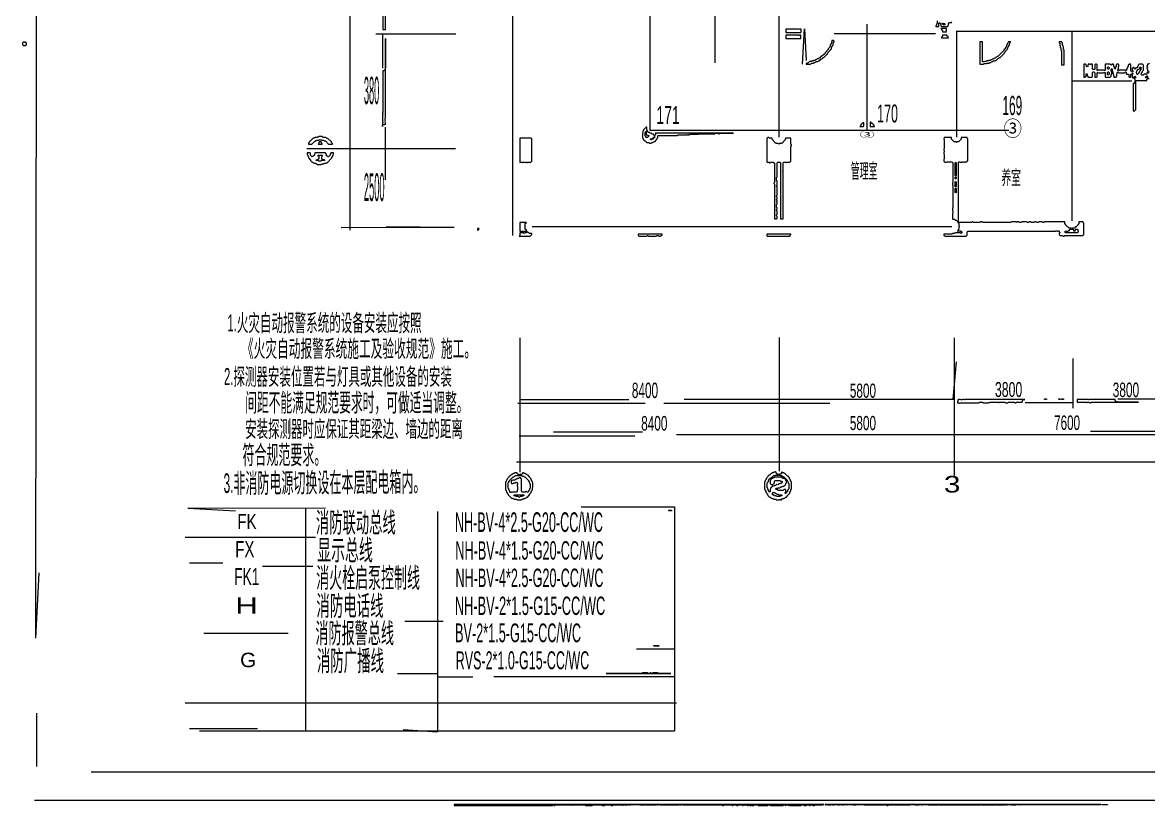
# Model space of a CAD drawing. Header units: millimetres. Extents: x 2 to 419, y 3 to 297.
# Drawn here: x 1.8 to 181.9, y 3.2 to 128.4 of the extents above; entities that cross this region are included whole.
import ezdxf

# ---------------------------------------------------------------- set-up
doc = ezdxf.new("R2010")
doc.units = ezdxf.units.MM
for name, color, linetype, lineweight in [('OCR_TEXT', 6, 'CONTINUOUS', 0), ('TRACE_CURVE', 6, 'CONTINUOUS', 0), ('TRACE_STRAIGHT', 5, 'CONTINUOUS', 0), ('TRACE_TEXT_SYMBOL', 6, 'CONTINUOUS', 0)]:
    doc.layers.add(name, color=color, linetype=linetype, lineweight=lineweight)
doc.styles.add('wqy-unicode', font='wqy-unicode')

msp = doc.modelspace()

# ---------------------------------------------------------------- linework, layer by layer
at = {"layer": 'TRACE_CURVE', "color": 6}
for points in [[(59.46, 144.15), (59.46, 127.25), (59.9, 127.25), (59.9, 139.59), (59.99, 139.68), (59.9, 139.77), (59.9, 144.15)], [(59.9, 125.84), (59.9, 121.12), (59.81, 121.03), (59.81, 120.85), (59.64, 120.68), (59.46, 120.68), (59.46, 114.02), (59.38, 113.93), (59.38, 113.76), (59.46, 113.67), (59.46, 113.58), (59.38, 113.5), (59.38, 112.88), (59.46, 112.8), (59.38, 112.71), (59.38, 112.53), (59.46, 112.45), (59.46, 112.36), (59.38, 112.27), (59.38, 112.1), (59.46, 112.01), (59.38, 111.92), (59.38, 111.74), (59.38, 111.92), (59.55, 112.1), (59.73, 112.1), (59.81, 112.18), (59.9, 112.1), (59.9, 112.36), (59.81, 112.45), (59.81, 112.53), (59.9, 112.62), (59.81, 112.71), (59.81, 113.06), (59.9, 113.15), (59.9, 120.76), (59.81, 120.85), (59.9, 120.94)], [(150.98, 105.96), (151.07, 106.05), (151.15, 105.96), (151.15, 103.95), (151.07, 103.86), (150.98, 103.95)], [(150.98, 103.69), (151.07, 103.78), (151.15, 103.69), (151.15, 103.43), (151.07, 103.34), (150.98, 103.43)], [(150.98, 102.9), (151.07, 102.99), (151.15, 102.9), (151.15, 102.2), (151.07, 102.11), (150.98, 102.2)], [(150.98, 101.85), (151.07, 101.94), (151.15, 101.85), (151.15, 101.24), (151.07, 101.15), (150.98, 101.24)], [(169.28, 95.28), (169.37, 95.37), (169.81, 95.37), (169.89, 95.28), (169.89, 95.11), (170.16, 95.11), (170.24, 95.19), (170.24, 95.28), (170.33, 95.37), (170.51, 95.37), (170.59, 95.28), (170.59, 95.11), (170.68, 95.02), (170.59, 94.93), (170.59, 94.84), (170.51, 94.76), (168.67, 94.76), (168.58, 94.84), (168.58, 95.02), (168.67, 95.11), (168.76, 95.02), (169.02, 95.02), (169.11, 95.11), (169.19, 95.11), (169.28, 95.19)]]:
    msp.add_lwpolyline(points, close=True, dxfattribs=at)
for points in [[(149.23, 109.99), (149.23, 109.91), (149.14, 109.82), (149.14, 109.73), (149.23, 109.64), (149.23, 108.24), (149.14, 108.15), (149.14, 107.98), (149.23, 107.89), (149.23, 107.72), (149.14, 107.63), (149.14, 107.37), (149.23, 107.28), (149.23, 106.58), (149.14, 106.49), (149.14, 106.23), (149.23, 106.14), (149.31, 106.14), (149.4, 106.05), (149.66, 106.05), (149.75, 106.14), (150.45, 106.14), (150.63, 105.96), (150.63, 102.81), (150.54, 102.72), (150.54, 102.46), (150.63, 102.37), (150.63, 98.78), (150.54, 98.7), (150.54, 98.26), (150.63, 98.17), (150.63, 97.91), (150.54, 97.82), (150.54, 97.12), (150.63, 97.03), (150.54, 96.94), (150.89, 96.94), (151.07, 96.77), (151.15, 96.77), (151.42, 96.51), (151.42, 96.42), (151.59, 96.24), (151.59, 95.89), (151.68, 95.81), (151.59, 95.72), (151.59, 95.37), (151.42, 95.19), (151.42, 95.11), (151.33, 95.02), (151.42, 95.02), (151.5, 95.11), (151.85, 95.11), (152.03, 94.93), (152.03, 94.76), (151.94, 94.67), (151.85, 94.76), (150.98, 94.76), (150.89, 94.67), (150.54, 94.67), (150.45, 94.58), (149.14, 94.58), (149.14, 94.32), (149.23, 94.32), (149.31, 94.23)], [(161.57, 96.42), (161.22, 96.42), (161.14, 96.51), (160.96, 96.51), (160.87, 96.42), (160.79, 96.51), (160, 96.51), (159.91, 96.42), (155.36, 96.42), (155.27, 96.51), (155.01, 96.51), (154.92, 96.42), (153.87, 96.42), (153.78, 96.51), (153.69, 96.51), (153.61, 96.42), (151.59, 96.42), (151.5, 96.51), (151.5, 106.05), (151.59, 106.14), (151.68, 106.14), (151.77, 106.05), (152.03, 106.05), (152.12, 106.14), (152.2, 106.14), (152.29, 106.05), (152.47, 106.05), (152.55, 106.14), (152.82, 106.14), (152.99, 106.32), (152.99, 109.82), (152.9, 109.91), (152.9, 109.99), (151.94, 109.99), (151.94, 109.73), (151.5, 109.29), (151.24, 109.29), (151.15, 109.21), (151.07, 109.29), (150.8, 109.29), (150.37, 109.73), (150.37, 109.99), (149.23, 109.99)], [(149.31, 94.23), (152.73, 94.23), (152.9, 94.41), (152.9, 94.93), (152.99, 95.02), (167, 95.02), (167.09, 95.11), (167.18, 95.11), (167.27, 95.02), (167.35, 95.02), (167.44, 95.11), (167.53, 95.11), (167.62, 95.02), (167.62, 94.93), (167.7, 94.84), (167.7, 94.76), (167.62, 94.67), (167.62, 94.49), (167.7, 94.41), (167.7, 94.32), (168.14, 94.32), (168.23, 94.23), (168.41, 94.23), (168.49, 94.32), (171.38, 94.32), (171.56, 94.49), (171.56, 96.33), (171.47, 96.42), (171.47, 96.51), (170.77, 96.51), (170.77, 96.24), (170.59, 96.07), (170.59, 95.98), (170.33, 95.72), (170.24, 95.72), (170.07, 95.54), (169.72, 95.54), (169.63, 95.46), (169.54, 95.54), (169.19, 95.54), (169.02, 95.72), (168.93, 95.72), (168.67, 95.98), (168.67, 96.07), (168.49, 96.24), (168.49, 96.51), (165.25, 96.51), (165.17, 96.42), (164.99, 96.42), (164.9, 96.51), (164.38, 96.51), (164.29, 96.42), (164.03, 96.42), (163.94, 96.51), (163.68, 96.51), (163.59, 96.42), (163.15, 96.42), (163.06, 96.51), (162.8, 96.51), (162.71, 96.42), (162.54, 96.42), (162.45, 96.51), (161.66, 96.51), (161.57, 96.42)]]:
    msp.add_lwpolyline(points, dxfattribs=at)
at = {"layer": 'TRACE_STRAIGHT', "color": 5}
for p, q in [((3.96, 29.96), (4.25, 265.39)), ((54.18, 223.14), (54.18, 95.19)), ((80.17, 186.02), (80.17, 94.32)), ((112.54, 136.34), (112.54, 121.92)), ((122.8, 132.85), (122.8, 110.08)), ((102.17, 129.65), (102.17, 111.2)), ((136.88, 128.12), (136.88, 111.2)), ((58.32, 126.57), (71.13, 126.57)), ((59.4, 126.57), (59.4, 121.1)), ((126.59, 121.73), (126.88, 127.38)), ((126.88, 127.38), (127.17, 122.31)), ((131.62, 126.63), (147.83, 126.63)), ((151.15, 126.98), (185.66, 126.98)), ((151.18, 126.98), (151.18, 110.08)), ((169.65, 126.98), (169.65, 96.69)), ((169.65, 119.07), (179.25, 119.07)), ((59.81, 111.66), (59.81, 103.25)), ((102.17, 111.2), (159.55, 111.2)), ((47.29, 108.24), (71.07, 108.24)), ((52.77, 95.61), (70.89, 95.7)), ((59.99, 95.79), (70.89, 95.7)), ((83.36, 95.78), (150.45, 95.78)), ((81.38, 78.01), (81.38, 56.53)), ((122.81, 78.05), (122.81, 56.66)), ((150.81, 78.01), (150.81, 56)), ((150.67, 68.17), (151.19, 74.14)), ((169.81, 74.7), (169.81, 66.73)), ((81.05, 67.53), (101.42, 67.53)), ((81.38, 68.15), (98.79, 68.15)), ((104.39, 67.56), (130.93, 67.56)), ((107.63, 68.17), (150.81, 68.17)), ((162.18, 67.66), (169.81, 67.66)), ((176.99, 68.26), (244.15, 68.26)), ((172.61, 63.09), (212.54, 63.09)), ((81.26, 62.34), (99.75, 62.34)), ((86.75, 62.95), (100.98, 62.95)), ((106.43, 62.55), (208.37, 62.55)), ((80.83, 58.16), (322.62, 58.16)), ((28.25, 50.75), (50.3, 50.8)), ((28.25, 50.75), (35.91, 50.36)), ((47.08, 50.8), (47.08, 15.15)), ((91.16, 50.97), (106.09, 50.97)), ((106.09, 50.97), (106.09, 15.15)), ((68.22, 50.22), (68.22, 15.03)), ((27.85, 46.12), (48.69, 46.12)), ((28.52, 42), (33.88, 42)), ((40.21, 41.5), (48.25, 41.5)), ((3.96, 29.96), (4.48, 40.41)), ((62.97, 32.71), (69.1, 32.71)), ((30.81, 30.79), (44.31, 30.79)), ((100, 28.3), (106.09, 28.3)), ((61.79, 24.32), (68.22, 24.32)), ((68.22, 23.79), (73.84, 23.79)), ((77.23, 23.86), (106.09, 23.86)), ((27.85, 19.62), (106.44, 19.62)), ((4.07, 17.99), (4.07, 9.45)), ((28.52, 15.56), (39.4, 15.56)), ((30.16, 15.15), (106.09, 15.15)), ((62.71, 15.37), (68.22, 15.03)), ((12.79, 8.6), (400.04, 8.6)), ((3.77, 4.09), (412.35, 4.09))]:
    msp.add_line(p, q, dxfattribs=at)
at = {"layer": 'TRACE_TEXT_SYMBOL', "color": 6}
for points in [[(148.09, 128.65), (148.09, 128.21), (148, 128.12), (148, 127.95), (147.91, 127.86), (147.91, 127.77), (148.35, 127.77), (148.35, 128.3), (148.44, 128.38), (148.61, 128.21), (148.61, 128.12), (148.7, 128.03), (148.7, 127.86), (148.79, 127.77), (149.58, 127.77), (149.66, 127.68), (149.84, 127.86), (149.84, 127.95), (149.93, 128.03), (149.93, 128.3), (150.01, 128.38), (150.19, 128.38), (150.28, 128.3), (150.45, 128.47)], [(131.27, 125.49), (131.27, 125.32), (131.19, 125.23), (131.19, 125.06), (131.1, 124.97), (131.1, 124.88), (131.01, 124.79), (131.01, 124.62), (130.92, 124.53), (130.92, 124.44), (130.66, 124.18), (130.66, 124.09), (130.4, 123.83), (130.4, 123.74), (130.14, 123.48), (130.14, 123.39), (130.05, 123.3), (129.96, 123.3), (129.61, 122.95), (129.52, 122.95), (129.26, 122.69), (129.17, 122.69), (129.08, 122.6), (128.91, 122.6), (128.73, 122.43), (128.65, 122.43), (128.56, 122.34), (128.38, 122.34), (128.3, 122.25), (128.12, 122.25), (128.03, 122.17), (127.68, 122.17), (127.42, 121.9), (127.25, 121.9), (127.16, 121.82), (127.16, 121.73), (127.86, 121.73), (128.03, 121.9), (128.3, 121.9), (128.38, 121.99), (128.56, 121.99), (128.65, 122.08), (128.73, 122.08), (128.82, 122.17), (129, 122.17), (129.08, 122.25), (129.26, 122.25), (129.52, 122.52), (129.61, 122.52), (129.87, 122.78), (129.96, 122.78), (130.57, 123.39), (130.57, 123.48), (130.84, 123.74), (130.84, 123.83), (131.19, 124.18), (131.19, 124.36), (131.27, 124.44), (131.27, 124.53), (131.36, 124.62), (131.36, 124.71), (131.45, 124.79), (131.45, 124.97), (131.54, 125.06)], [(131.54, 125.06), (131.54, 125.23), (131.62, 125.32), (131.62, 125.41), (131.54, 125.49), (131.27, 125.49)], [(154.92, 125.32), (154.92, 121.73), (155.53, 121.73), (155.62, 121.82), (155.97, 121.82), (156.06, 121.9), (156.41, 121.9), (156.5, 121.99), (156.67, 121.99), (156.76, 122.08), (156.85, 122.08), (156.93, 122.17), (157.02, 122.17), (157.11, 122.25), (157.28, 122.25), (157.37, 122.34), (157.46, 122.34), (157.55, 122.43), (157.63, 122.43), (157.9, 122.69), (157.98, 122.69), (158.07, 122.78), (158.16, 122.78), (158.86, 123.48), (158.86, 123.57), (159.03, 123.74), (159.03, 123.83), (159.3, 124.09), (159.3, 124.18), (159.39, 124.27), (159.39, 124.36), (159.47, 124.44), (159.47, 124.53), (159.56, 124.62), (159.56, 124.71), (159.65, 124.79), (159.65, 124.97), (159.74, 125.06), (159.74, 125.14), (159.82, 125.23), (159.82, 125.32), (159.47, 125.32), (159.47, 125.23), (159.39, 125.14), (159.39, 125.06), (159.3, 124.97), (159.3, 124.88), (159.21, 124.79), (159.21, 124.62), (159.12, 124.53), (159.12, 124.44), (158.95, 124.27), (158.95, 124.18), (158.77, 124.01), (158.77, 123.92), (157.81, 122.95), (157.72, 122.95), (157.63, 122.87), (157.55, 122.87), (157.37, 122.69), (157.28, 122.69), (157.2, 122.6), (157.11, 122.6), (157.02, 122.52)], [(157.02, 122.52), (156.93, 122.52), (156.85, 122.43), (156.67, 122.43), (156.58, 122.34), (156.32, 122.34), (156.23, 122.25), (156.06, 122.25), (155.97, 122.17), (155.71, 122.17), (155.62, 122.08), (155.44, 122.08), (155.36, 122.17), (155.36, 125.32), (154.92, 125.32)], [(177.16, 120.76), (177.08, 120.68), (176.99, 120.76), (176.99, 120.85), (177.08, 120.94), (177.08, 121.29), (177.16, 121.38), (177.16, 121.64), (177.08, 121.73), (176.81, 121.73), (176.72, 121.64), (176.72, 121.38), (176.64, 121.29), (176.64, 121.03), (176.55, 120.94), (176.46, 121.03), (176.46, 121.29), (176.37, 121.38), (176.37, 121.55), (176.29, 121.64), (176.29, 121.73), (176.02, 121.73), (176.02, 121.64), (175.94, 121.55), (175.76, 121.73), (174.97, 121.73), (174.97, 120.76), (174.89, 120.68), (174.8, 120.76), (173.84, 120.76), (173.75, 120.68), (173.66, 120.76), (173.66, 121.64), (173.57, 121.73), (173.4, 121.73), (173.31, 121.64), (173.31, 120.94), (173.22, 120.85), (173.05, 120.85), (172.96, 120.94), (172.96, 121.64), (172.87, 121.73), (172.7, 121.73), (172.61, 121.64), (172.52, 121.73), (172.26, 121.73), (172.26, 121.64), (172.17, 121.55), (172.17, 121.38), (172.08, 121.29), (172, 121.38), (172, 121.47), (171.91, 121.55), (171.91, 121.64), (171.82, 121.73), (171.56, 121.73), (171.56, 119.63), (171.73, 119.63), (171.91, 119.8), (171.91, 120.15), (172, 120.24), (172.08, 120.15), (172.08, 119.89), (172.17, 119.8)], [(181.98, 120.33), (181.63, 120.33), (181.63, 120.15), (181.54, 120.06), (181.45, 120.15), (181.19, 120.15), (181.02, 119.98), (180.84, 119.98), (180.67, 120.15), (180.75, 120.24), (180.75, 120.33), (180.93, 120.5), (180.93, 120.59), (181.1, 120.76), (181.1, 121.55), (180.93, 121.73), (180.4, 121.73), (180.23, 121.55), (180.23, 121.47), (180.14, 121.38), (180.14, 121.2), (180.05, 121.12), (179.88, 121.12), (179.7, 120.94), (179.61, 121.03), (179.61, 121.12), (179.53, 121.2), (179.44, 121.2), (179.26, 121.03), (179.26, 120.85), (179.35, 120.76), (179.35, 120.68), (179.44, 120.59), (179.35, 120.5), (179.26, 120.5), (179.09, 120.68), (179.09, 121.64), (179, 121.73), (178.83, 121.73), (178.65, 121.55), (178.65, 121.38), (178.56, 121.29), (178.56, 121.12), (178.39, 120.94), (178.39, 120.76), (178.3, 120.68), (178.21, 120.76), (177.16, 120.76)], [(182.07, 121.9), (181.89, 121.73), (181.72, 121.73), (181.72, 121.55), (181.63, 121.47), (181.63, 121.38), (181.72, 121.29), (181.72, 121.2), (181.63, 121.12), (181.63, 121.03), (181.72, 120.94), (181.72, 120.59), (181.98, 120.59)], [(172.17, 119.8), (172.17, 119.71), (172.26, 119.63), (172.87, 119.63), (172.87, 119.71), (172.96, 119.8), (172.96, 120.41), (173.05, 120.5), (173.13, 120.5), (173.31, 120.33), (173.31, 119.63), (173.57, 119.63), (173.66, 119.71), (173.66, 120.33), (173.75, 120.41), (173.84, 120.33), (174.71, 120.33), (174.8, 120.41), (174.89, 120.41), (174.97, 120.33), (174.97, 119.63), (175.76, 119.63), (175.94, 119.8), (175.94, 120.06), (176.02, 120.15), (176.02, 120.5), (176.11, 120.59), (176.2, 120.5), (176.2, 120.24), (176.29, 120.15), (176.29, 119.89), (176.37, 119.8), (176.37, 119.63), (176.64, 119.63), (176.81, 119.8), (176.81, 120.15), (176.9, 120.24), (176.9, 120.41), (176.99, 120.5), (177.16, 120.33), (178.04, 120.33), (178.21, 120.5), (178.3, 120.41), (178.3, 120.24), (178.39, 120.15), (178.65, 120.15), (178.74, 120.06), (178.74, 119.71), (178.83, 119.63), (179, 119.63), (179.09, 119.71), (179.09, 120.06), (179.26, 120.24), (179.35, 120.15), (179.35, 120.06), (179.26, 119.98), (179.26, 119.71), (179.35, 119.63), (179.35, 119.54), (179.53, 119.54), (179.7, 119.36), (179.7, 119.19), (179.79, 119.1), (179.7, 119.01)], [(179.7, 119.01), (179.7, 118.84), (179.53, 118.66), (179.44, 118.66), (179.44, 114.28), (179.53, 114.2), (179.61, 114.2), (179.88, 114.46), (179.88, 119.01), (179.97, 119.1), (181.63, 119.1), (181.63, 119.28), (181.8, 119.45), (181.98, 119.45)], [(121.03, 109.99), (120.94, 109.91), (120.85, 109.91), (120.85, 106.14), (120.94, 106.05), (121.2, 106.05), (121.29, 105.96), (121.38, 105.96), (121.47, 106.05), (121.9, 106.05), (122.08, 105.88), (122.08, 102.81), (121.99, 102.72), (121.99, 102.64), (122.08, 102.55), (122.08, 97.03), (122.43, 97.03), (122.52, 97.12), (122.52, 97.38), (122.43, 97.47), (122.43, 97.65), (122.52, 97.73), (122.52, 98.26), (122.43, 98.35), (122.43, 98.52), (122.52, 98.61), (122.52, 98.78), (122.43, 98.87), (122.43, 99.31), (122.52, 99.4), (122.52, 99.57), (122.43, 99.66), (122.52, 99.75), (122.52, 99.92), (122.43, 100.01), (122.43, 100.1), (122.52, 100.19), (122.52, 100.45), (122.43, 100.54), (122.43, 100.71), (122.52, 100.8), (122.52, 102.11), (122.43, 102.2), (122.43, 102.29), (122.52, 102.37), (122.52, 103.07), (122.43, 103.16), (122.43, 103.6), (122.52, 103.69), (122.52, 105.96), (122.6, 106.05), (122.95, 106.05), (123.04, 105.96), (123.04, 97.03), (123.48, 97.03), (123.48, 104.56), (123.39, 104.65), (123.48, 104.74), (123.48, 105.96), (123.57, 106.05), (124.01, 106.05), (124.09, 105.96), (124.18, 106.05), (124.53, 106.05)], [(124.53, 106.05), (124.71, 106.23), (124.71, 108.59), (124.79, 108.68), (124.79, 108.85), (124.71, 108.94), (124.71, 109.91), (123.83, 109.91), (123.83, 109.73), (123.74, 109.64), (123.74, 109.56), (123.3, 109.12), (123.22, 109.12), (123.13, 109.03), (122.87, 109.03), (122.78, 108.94), (122.69, 109.03), (122.43, 109.03), (122.34, 109.12), (122.25, 109.12), (121.82, 109.56), (121.82, 109.64), (121.73, 109.73), (121.73, 109.91), (121.29, 109.91), (121.2, 109.99), (121.03, 109.99)], [(80.57, 56.4), (80.48, 56.31), (80.31, 56.31), (80.13, 56.14), (80.04, 56.14), (79.78, 55.87), (79.69, 55.87), (79.61, 55.78), (79.61, 55.7), (79.34, 55.43), (79.34, 55.35), (79.25, 55.26), (79.25, 55.17), (79.17, 55.08), (79.17, 55), (79.08, 54.91), (79.08, 53.68), (79.17, 53.6), (79.17, 53.51), (79.25, 53.42), (79.25, 53.33), (79.34, 53.25), (79.34, 53.16), (79.52, 52.98), (79.52, 52.89), (80.04, 52.37), (80.13, 52.37), (80.22, 52.28), (80.39, 52.28), (80.48, 52.19), (80.83, 52.19), (80.92, 52.11), (81.62, 52.11), (81.71, 52.19), (81.88, 52.19), (81.97, 52.28), (82.14, 52.28), (82.23, 52.37), (82.32, 52.37), (82.5, 52.54), (82.58, 52.54), (82.93, 52.89), (82.93, 52.98), (83.2, 53.25), (83.2, 53.42), (83.28, 53.51), (83.28, 53.6), (83.37, 53.68), (83.37, 54.03), (83.46, 54.12), (83.46, 54.82), (83.37, 54.91), (83.37, 55), (83.28, 55.08), (83.28, 55.17), (83.2, 55.26), (83.2, 55.43), (82.93, 55.7), (82.93, 55.78), (82.76, 55.96), (82.67, 55.96), (82.41, 56.22), (82.32, 56.22), (82.23, 56.31)], [(79.61, 53.86), (79.52, 53.95), (79.52, 54.82), (79.61, 54.91), (79.61, 55), (79.69, 55.08), (79.69, 55.17), (80.31, 55.78), (80.48, 55.78), (80.66, 55.96)], [(80.66, 55.96), (81.71, 55.96), (81.79, 55.87), (81.97, 55.87), (82.06, 55.78), (82.14, 55.78), (82.76, 55.17), (82.76, 55.08), (82.85, 55), (82.85, 54.91), (82.93, 54.82), (82.93, 54.73), (83.02, 54.65), (83.02, 53.95), (82.93, 53.86), (82.93, 53.68), (82.76, 53.51), (82.76, 53.42), (82.58, 53.25), (82.41, 53.42), (82.32, 53.42), (82.23, 53.33), (81.79, 53.33), (81.62, 53.51), (81.62, 55.43), (81.53, 55.52), (81.53, 55.61), (81.27, 55.61), (81.18, 55.52), (81.01, 55.52), (80.92, 55.43), (80.83, 55.43), (80.74, 55.35), (80.66, 55.35), (80.57, 55.26), (80.22, 55.26), (80.13, 55.17), (80.04, 55.17), (79.96, 55.08), (79.96, 54.82), (80.04, 54.73), (80.31, 54.73), (80.39, 54.82), (80.66, 54.82), (80.74, 54.91), (80.83, 54.91), (81.01, 54.73), (81.01, 54.56), (80.92, 54.47), (80.92, 54.3), (81.01, 54.21), (81.01, 53.68), (80.92, 53.6), (80.92, 53.42), (80.83, 53.33), (80.04, 53.33), (79.96, 53.25), (79.87, 53.25), (79.78, 53.33), (79.78, 53.42), (79.69, 53.51), (79.69, 53.6), (79.61, 53.68), (79.61, 53.86)], [(82.23, 56.31), (82.06, 56.31), (81.97, 56.4), (81.79, 56.4), (81.79, 56.31), (81.62, 56.14), (81.44, 56.14), (81.36, 56.05), (81.27, 56.14), (81.09, 56.14), (80.92, 56.31), (80.92, 56.4), (80.57, 56.4)], [(122.17, 56.57), (122.08, 56.49), (121.99, 56.49), (121.9, 56.4), (121.73, 56.4), (121.64, 56.31), (121.55, 56.31), (121.29, 56.05), (121.2, 56.05), (121.03, 55.87), (121.03, 55.78), (120.76, 55.52), (120.76, 55.35), (120.59, 55.17), (120.59, 55), (120.5, 54.91), (120.5, 53.77), (120.59, 53.68), (120.59, 53.6), (120.68, 53.51), (120.68, 53.33), (120.85, 53.16), (120.85, 53.07), (121.03, 52.89), (121.03, 52.81), (121.29, 52.54), (121.38, 52.54), (121.55, 52.37), (121.64, 52.37), (121.73, 52.28), (121.9, 52.28), (121.99, 52.19), (122.34, 52.19), (122.43, 52.11), (122.87, 52.11), (122.95, 52.19), (123.04, 52.11), (123.22, 52.11), (123.39, 52.28), (123.57, 52.28), (123.65, 52.37), (123.74, 52.37), (123.92, 52.54), (124.01, 52.54), (124.18, 52.72), (124.18, 52.81), (124.53, 53.16), (124.53, 53.25), (124.62, 53.33), (124.62, 53.42), (124.71, 53.51), (124.71, 53.77), (124.79, 53.86), (124.79, 54.91), (124.71, 55), (124.71, 55.17), (124.62, 55.26), (124.62, 55.35), (124.53, 55.43), (124.53, 55.52), (124.36, 55.7), (124.36, 55.78), (124.27, 55.87), (124.18, 55.87)], [(124.18, 55.87), (123.74, 56.31), (123.65, 56.31), (123.57, 56.4), (123.39, 56.4), (123.3, 56.49), (123.22, 56.49), (123.22, 56.4), (123.04, 56.22), (122.87, 56.22), (122.78, 56.14), (122.69, 56.22), (122.52, 56.22), (122.34, 56.4), (122.34, 56.49), (122.25, 56.57), (122.17, 56.57)], [(70.85, 3.42), (70.85, 3.24), (86.61, 3.24), (86.7, 3.33), (86.79, 3.33), (86.87, 3.24), (86.96, 3.24), (87.05, 3.33), (89.59, 3.33), (89.68, 3.24), (89.76, 3.33), (91.78, 3.33), (91.87, 3.24), (92.92, 3.24), (93, 3.33), (94.49, 3.33), (94.58, 3.24), (94.93, 3.24), (95.02, 3.33), (95.89, 3.33), (95.98, 3.24), (96.16, 3.24), (96.24, 3.33), (97.73, 3.33), (97.82, 3.24), (97.91, 3.33), (98.7, 3.33), (98.78, 3.42), (98.87, 3.33), (99.05, 3.33), (99.13, 3.42), (99.4, 3.42), (99.48, 3.33), (99.57, 3.42), (100.45, 3.42), (100.54, 3.33), (101.41, 3.33), (101.5, 3.42), (101.59, 3.33), (103.16, 3.33), (103.25, 3.42), (103.34, 3.33), (103.51, 3.33), (103.6, 3.42), (103.69, 3.42), (103.78, 3.33), (106.84, 3.33), (106.93, 3.42), (107.02, 3.33), (107.19, 3.33), (107.28, 3.42), (107.37, 3.42), (107.45, 3.33), (113.67, 3.33), (113.76, 3.24), (113.93, 3.24), (114.02, 3.33), (115.25, 3.33), (115.34, 3.24), (115.42, 3.24), (115.51, 3.33), (115.95, 3.33), (116.04, 3.24), (116.21, 3.24)], [(116.21, 3.24), (116.3, 3.33), (116.91, 3.33), (117, 3.24), (117.09, 3.24), (117.17, 3.33), (117.26, 3.33), (117.35, 3.24), (117.44, 3.33), (117.7, 3.33), (117.79, 3.24), (117.88, 3.24), (117.96, 3.33), (118.05, 3.33), (118.14, 3.24), (118.31, 3.24), (118.4, 3.33), (118.49, 3.24), (118.75, 3.24), (118.84, 3.33), (119.36, 3.33), (119.45, 3.24), (121.03, 3.24), (121.12, 3.33), (121.38, 3.33), (121.47, 3.24), (123.48, 3.24), (123.57, 3.33), (123.74, 3.33), (123.83, 3.24), (123.92, 3.24), (124.01, 3.33), (124.27, 3.33), (124.36, 3.24), (124.44, 3.24), (124.53, 3.33), (124.62, 3.24), (126.28, 3.24), (126.37, 3.33), (126.72, 3.33), (126.81, 3.24), (127.16, 3.24), (127.25, 3.33), (127.6, 3.33), (127.68, 3.24), (127.77, 3.24), (127.86, 3.33), (128.12, 3.33), (128.21, 3.24), (128.47, 3.24), (128.56, 3.33), (129.79, 3.33), (129.87, 3.42), (129.96, 3.42), (70.85, 3.42)], [(130.14, 3.42), (130.22, 3.33), (130.31, 3.33), (130.4, 3.42), (130.49, 3.42), (130.57, 3.33), (131.1, 3.33), (131.19, 3.42), (131.27, 3.42), (131.36, 3.33), (131.62, 3.33), (131.71, 3.42), (132.15, 3.42), (132.24, 3.33), (132.5, 3.33), (132.59, 3.42), (132.76, 3.42), (132.85, 3.33), (133.11, 3.33), (133.2, 3.42), (133.29, 3.42), (133.38, 3.33), (133.46, 3.42), (133.64, 3.42), (133.73, 3.33), (133.81, 3.42), (134.6, 3.42), (134.69, 3.33), (135.13, 3.33), (135.21, 3.42), (136.35, 3.42), (136.44, 3.33), (139.51, 3.33), (139.59, 3.42), (139.68, 3.33), (140.03, 3.33), (140.12, 3.24), (140.21, 3.24), (140.29, 3.33), (140.99, 3.33), (141.08, 3.42), (141.17, 3.33), (143.71, 3.33), (143.8, 3.42), (144.5, 3.42), (144.59, 3.33), (145.2, 3.33), (145.29, 3.42), (145.55, 3.42), (145.64, 3.33), (145.81, 3.33), (145.9, 3.42), (146.6, 3.42), (146.69, 3.33), (148.26, 3.33), (148.35, 3.42), (148.44, 3.33), (155.01, 3.33), (155.09, 3.42), (155.18, 3.33), (157.37, 3.33), (157.46, 3.42), (157.55, 3.33), (158.95, 3.33)], [(158.95, 3.33), (159.03, 3.42), (159.12, 3.33), (159.3, 3.33), (159.39, 3.42), (159.56, 3.42), (159.65, 3.33), (159.74, 3.42), (159.82, 3.42), (159.91, 3.33), (160.7, 3.33), (160.79, 3.42), (161.31, 3.42), (161.4, 3.33), (161.49, 3.33), (161.57, 3.42), (174.27, 3.42), (130.14, 3.42)]]:
    msp.add_lwpolyline(points, dxfattribs=at)
for points in [[(148.88, 128.21), (148.96, 128.3), (149.05, 128.21), (148.96, 128.12)], [(148.96, 128.12), (149.05, 128.21), (149.31, 128.21), (149.4, 128.12), (149.31, 128.03), (149.05, 128.03)], [(123.92, 127.33), (123.92, 126.81), (126.28, 126.81), (126.37, 126.9), (126.37, 127.33), (125.93, 127.33), (125.84, 127.25), (125.76, 127.33)], [(123.92, 126.37), (123.92, 125.84), (126.28, 125.84), (126.28, 126.37), (126.11, 126.37), (126.02, 126.28), (125.93, 126.37)], [(148.7, 127.42), (148.79, 127.33), (148.79, 127.25), (148.96, 127.07), (148.96, 126.9), (149.58, 126.9), (149.49, 126.98), (149.58, 127.07), (149.58, 127.42)], [(148.96, 126.37), (148.96, 126.19), (148.79, 126.02), (148.79, 125.93), (149.93, 125.93), (149.84, 126.02), (149.84, 126.11), (149.66, 126.28), (149.66, 126.37)], [(1.93, 125.23), (1.84, 125.14), (1.84, 124.88), (1.93, 124.79), (1.93, 124.71), (2.28, 124.71), (2.45, 124.88), (2.45, 125.06), (2.28, 125.23)], [(167.62, 125.32), (167.62, 125.14), (167.7, 125.06), (167.7, 124.79), (167.79, 124.71), (167.79, 124.44), (167.88, 124.36), (167.88, 124.01), (167.97, 123.92), (167.97, 121.64), (168.41, 121.64), (168.41, 124.01), (168.32, 124.09), (168.32, 124.44), (168.23, 124.53), (168.23, 124.71), (168.14, 124.79), (168.14, 125.14), (168.06, 125.23), (168.06, 125.32)], [(175.32, 121.2), (175.41, 121.29), (175.5, 121.29), (175.59, 121.2), (175.59, 121.03), (175.5, 120.94), (175.41, 120.94), (175.32, 121.03)], [(175.94, 120.94), (176.02, 121.03), (176.11, 120.94), (176.11, 120.59), (176.02, 120.5), (175.94, 120.59)], [(180.49, 121.2), (180.58, 121.29), (180.75, 121.12), (180.67, 121.03), (180.67, 120.85), (180.49, 120.68), (180.49, 120.59), (180.4, 120.5), (180.4, 120.41), (180.32, 120.33), (180.32, 120.24), (180.14, 120.06), (180.05, 120.15), (180.05, 120.24), (179.97, 120.33), (179.97, 120.5), (180.05, 120.59), (180.05, 120.68), (180.14, 120.76), (180.14, 120.85), (180.23, 120.94), (180.4, 120.94), (180.49, 121.03)], [(175.32, 120.41), (175.41, 120.5), (175.5, 120.5), (175.59, 120.41), (175.59, 120.15), (175.41, 119.98), (175.32, 120.06)], [(179.26, 120.24), (179.35, 120.33), (179.44, 120.24), (179.35, 120.15)], [(179.7, 119.8), (179.88, 119.63), (179.79, 119.54), (179.61, 119.54), (179.53, 119.63)], [(181.63, 119.89), (181.72, 119.8), (181.72, 119.71), (181.8, 119.63), (181.72, 119.54), (181.45, 119.54), (181.37, 119.63)], [(101.59, 111.66), (101.15, 111.22), (101.15, 111.13), (101.06, 111.04), (101.06, 110.78), (100.97, 110.69), (100.97, 109.99), (101.06, 109.91), (101.06, 109.82), (101.15, 109.73), (101.15, 109.64), (101.32, 109.47), (101.41, 109.47), (101.67, 109.21), (102.02, 109.21), (102.11, 109.12), (102.37, 109.12), (102.46, 109.21), (102.64, 109.21), (102.72, 109.29), (102.81, 109.29), (102.9, 109.38), (102.99, 109.38), (103.16, 109.56), (103.16, 109.64), (103.34, 109.82), (103.34, 109.91), (103.43, 109.99), (103.43, 110.26), (103.51, 110.34), (106.58, 110.34), (106.67, 110.43), (108.15, 110.43), (108.24, 110.52), (108.33, 110.43), (108.5, 110.43), (108.59, 110.52), (109.91, 110.52), (109.99, 110.61), (112.53, 110.61), (112.62, 110.69), (113.06, 110.69), (113.15, 110.61), (113.23, 110.61), (113.32, 110.69), (115.51, 110.69), (102.99, 110.69), (103.07, 110.61), (103.07, 110.43), (102.99, 110.34), (102.9, 110.34), (102.72, 110.52), (102.55, 110.52), (102.37, 110.69), (102.2, 110.69), (102.11, 110.78), (101.94, 110.78), (101.67, 111.04), (101.76, 111.13), (101.67, 111.22), (101.67, 111.66)], [(136.27, 112.36), (135.92, 112.01), (135.92, 111.92), (135.74, 111.74), (136.27, 111.74), (136.35, 111.83), (136.35, 112.36)], [(137.4, 112.45), (137.4, 111.74), (138.1, 111.74), (138.1, 111.83), (137.93, 112.01), (137.93, 112.1), (137.75, 112.27), (137.67, 112.27), (137.49, 112.45)], [(49.22, 110.17), (49.13, 110.08), (48.95, 110.08), (48.87, 109.99), (48.6, 109.99), (48.52, 109.91), (48.34, 109.91), (47.64, 109.21), (47.64, 109.12), (47.55, 109.03), (47.55, 108.94), (48.08, 108.94), (48.52, 109.38), (48.6, 109.38), (48.69, 109.47), (48.78, 109.47), (48.87, 109.56), (49.22, 109.56), (49.3, 109.64), (49.57, 109.64), (49.65, 109.56), (50, 109.56), (50.09, 109.47), (50.27, 109.47), (50.79, 108.94), (51.41, 108.94), (51.41, 109.03), (51.23, 109.21), (51.23, 109.29), (50.71, 109.82), (50.62, 109.82), (50.53, 109.91), (50.44, 109.91), (50.36, 109.99), (49.92, 109.99), (49.74, 110.17)], [(81.36, 109.91), (81.36, 106.05), (81.44, 105.96), (81.53, 106.05), (81.71, 106.05), (81.79, 105.96), (81.88, 106.05), (82.23, 106.05), (82.32, 105.96), (82.41, 106.05), (82.5, 106.05), (82.58, 105.96), (82.67, 106.05), (82.85, 106.05), (82.93, 105.96), (83.02, 106.05), (83.11, 106.05), (83.28, 106.23), (83.28, 109.82), (83.2, 109.91)], [(101.41, 110.78), (101.5, 110.87), (101.59, 110.78), (101.59, 110.43), (101.76, 110.43), (101.85, 110.34), (101.94, 110.34), (102.02, 110.26), (101.76, 109.99), (101.59, 109.99), (101.5, 110.08), (101.5, 110.17), (101.41, 110.26)], [(101.5, 110.96), (101.59, 111.04), (101.67, 111.04), (101.76, 110.96), (101.59, 110.78), (101.5, 110.87)], [(102.46, 109.82), (102.55, 109.91), (102.64, 109.91), (102.72, 109.82), (102.64, 109.73), (102.55, 109.73)], [(102.64, 109.91), (102.72, 109.99), (102.81, 109.91), (102.72, 109.82)], [(102.81, 110.08), (102.9, 110.17), (102.99, 110.08), (102.9, 109.99)], [(49.3, 109.29), (49.22, 109.21), (49.22, 109.03), (49.13, 108.94), (49.74, 108.94), (49.74, 109.03), (49.65, 109.12), (49.65, 109.21), (49.57, 109.29)], [(102.2, 109.73), (102.29, 109.82), (102.37, 109.82), (102.46, 109.73), (102.37, 109.64), (102.29, 109.64)], [(47.38, 107.54), (47.38, 107.28), (47.47, 107.19), (47.47, 107.02), (47.55, 106.93), (47.55, 106.75), (47.9, 106.4), (47.9, 106.32), (48.08, 106.14), (48.17, 106.14), (48.34, 105.96), (48.43, 105.96), (48.52, 105.88), (48.69, 105.88), (48.78, 105.79), (48.87, 105.79), (48.95, 105.7), (49.57, 105.7), (49.65, 105.79), (50, 105.79), (50.09, 105.88), (50.36, 105.88), (50.44, 105.96), (50.53, 105.96), (51.32, 106.75), (51.32, 106.84), (51.41, 106.93), (51.41, 107.02), (51.49, 107.1), (51.49, 107.28), (51.58, 107.37), (51.58, 107.54), (51.14, 107.54), (51.14, 107.45), (51.06, 107.37), (51.06, 107.19), (50.79, 106.93), (50.71, 106.93), (50.62, 107.02), (50.53, 107.02), (50.44, 107.1), (50.44, 107.28), (50.36, 107.37), (50.36, 107.45), (50.27, 107.54), (48.6, 107.54), (48.6, 107.37), (48.52, 107.28), (48.52, 107.19), (48.34, 107.02), (48.25, 107.02), (48.17, 106.93), (47.9, 107.19), (47.9, 107.45), (47.82, 107.54)], [(49.3, 107.1), (49.39, 107.19), (49.74, 107.19), (49.83, 107.1), (49.65, 106.93), (49.65, 106.58), (49.74, 106.58), (49.83, 106.49), (50.09, 106.49), (50.18, 106.4), (50.09, 106.32), (49.65, 106.32), (49.57, 106.23), (49.22, 106.23), (49.13, 106.32), (48.87, 106.32), (48.78, 106.4), (48.87, 106.49), (49.04, 106.49), (49.13, 106.58), (49.22, 106.58), (49.3, 106.67)], [(49.04, 107.1), (49.13, 107.19), (49.22, 107.19), (49.3, 107.1), (49.22, 107.02), (49.13, 107.02)], [(74.61, 95.46), (74.61, 95.19), (74.7, 95.19), (74.88, 95.37), (74.79, 95.46)], [(81.36, 96.42), (81.36, 95.02), (81.88, 95.02), (81.97, 94.93), (82.06, 95.02), (82.32, 95.02), (82.41, 94.93), (82.41, 94.84), (82.32, 94.76), (82.14, 94.76), (82.06, 94.67), (81.97, 94.76), (81.36, 94.76), (81.36, 94.32), (81.27, 94.23), (83.02, 94.23), (83.28, 94.49), (83.28, 94.67), (82.93, 94.67), (82.76, 94.84), (82.67, 94.84), (82.41, 95.11), (82.41, 95.19), (82.23, 95.37), (82.23, 95.72), (82.14, 95.81), (82.23, 95.89), (82.23, 96.24), (82.41, 96.42)], [(100.27, 94.58), (100.27, 94.32), (100.36, 94.32), (100.45, 94.23), (101.67, 94.23), (101.76, 94.32), (101.85, 94.32), (101.94, 94.23), (103.16, 94.23), (103.25, 94.32), (103.51, 94.32), (103.6, 94.23), (103.86, 94.23), (103.95, 94.32), (104.04, 94.32), (104.13, 94.41), (104.13, 94.58)], [(120.85, 94.58), (120.85, 94.32), (120.94, 94.23), (124.53, 94.23), (124.62, 94.32), (124.62, 94.41), (124.71, 94.49), (124.71, 94.58)], [(151.59, 68.13), (151.5, 68.05), (151.42, 68.05), (151.42, 67.87), (151.33, 67.78), (151.33, 67.61), (151.5, 67.61), (151.59, 67.52), (151.68, 67.52), (151.77, 67.61), (154.74, 67.61), (154.83, 67.69), (155.36, 67.69), (155.44, 67.61), (156.32, 67.61), (156.41, 67.69), (156.5, 67.61), (156.58, 67.69), (157.9, 67.69), (157.98, 67.61), (158.07, 67.69), (158.95, 67.69), (159.03, 67.61), (159.39, 67.61), (159.47, 67.69), (160.44, 67.69), (160.52, 67.61), (160.7, 67.61), (160.79, 67.69), (161.66, 67.69), (161.75, 67.78), (161.75, 67.96), (161.92, 68.13), (162.1, 68.13), (152.55, 68.13), (152.47, 68.05), (152.38, 68.13), (152.2, 68.13), (152.12, 68.05), (151.94, 68.05), (151.85, 68.13)], [(165.25, 68.22), (165.6, 68.22), (165.6, 68.13), (165.25, 68.13)], [(167.53, 68.22), (167.7, 68.22), (167.7, 68.13), (167.53, 68.13)], [(167.97, 68.22), (168.32, 68.22), (168.32, 68.13), (167.97, 68.13)], [(170.51, 68.13), (170.51, 67.69), (172, 67.69), (172.08, 67.61), (172.17, 67.69), (172.43, 67.69), (172.52, 67.61), (172.7, 67.61), (172.78, 67.69), (180.32, 67.69), (176.99, 67.69), (176.9, 67.78), (176.72, 67.78), (176.55, 67.96), (176.55, 68.13), (172.43, 68.13), (172.35, 68.05), (172.26, 68.13)], [(122.17, 55.96), (122.25, 56.05), (122.95, 56.05), (123.04, 55.96), (123.22, 55.96), (123.3, 55.87), (123.39, 55.87), (123.57, 55.7), (123.65, 55.7), (123.74, 55.61), (123.65, 55.52), (123.48, 55.52), (123.39, 55.61), (123.3, 55.61), (123.22, 55.7), (122.08, 55.7), (121.99, 55.61), (121.9, 55.61), (121.82, 55.52), (121.64, 55.52), (121.55, 55.61), (121.64, 55.7), (121.73, 55.7), (121.99, 55.96)], [(121.47, 55.61), (121.55, 55.52), (121.55, 55.43), (121.38, 55.26), (121.38, 54.73), (121.55, 54.56), (121.82, 54.56), (122.08, 54.82), (122.08, 55.08), (122.17, 55.17), (122.95, 55.17), (123.04, 55.08), (123.22, 55.08), (123.3, 55), (123.3, 54.91), (123.13, 54.73), (123.04, 54.73), (122.95, 54.65), (122.78, 54.65), (122.69, 54.56), (122.6, 54.56), (122.52, 54.47), (122.43, 54.56), (122.34, 54.56), (122.34, 54.47), (122.25, 54.38), (122.08, 54.38), (121.99, 54.3), (121.82, 54.3), (121.47, 53.95), (121.47, 53.86), (121.38, 53.77), (121.38, 53.42), (121.29, 53.33), (121.2, 53.42), (121.2, 53.51), (121.12, 53.6), (121.12, 53.68), (121.03, 53.77), (121.03, 53.95), (120.94, 54.03), (120.94, 54.82), (121.12, 55), (121.12, 55.17), (121.2, 55.26), (121.2, 55.35)], [(124.01, 55.08), (124.09, 55.17), (124.18, 55.08), (124.18, 55), (124.27, 54.91), (124.27, 54.82), (124.36, 54.73), (124.36, 53.86), (124.27, 53.77), (124.27, 53.68), (124.18, 53.6), (124.18, 53.51), (124.01, 53.33), (123.92, 53.42), (123.92, 53.68), (123.83, 53.77), (123.57, 53.77), (123.57, 53.68), (123.48, 53.6), (122.69, 53.6), (122.6, 53.68), (122.52, 53.68), (122.43, 53.77), (122.34, 53.77), (122.25, 53.86), (122.34, 53.95), (122.6, 53.95), (122.69, 54.03), (122.95, 54.03), (123.04, 54.12), (123.13, 54.12), (123.22, 54.21), (123.39, 54.21), (123.48, 54.3), (123.57, 54.3), (123.65, 54.38), (123.74, 54.38), (123.83, 54.47), (123.83, 54.56), (123.92, 54.65), (123.92, 54.73), (124.01, 54.82)], [(123.65, 55.52), (123.74, 55.61), (123.83, 55.52), (123.74, 55.43)], [(123.74, 55.43), (123.83, 55.52), (123.92, 55.43), (123.83, 55.35)], [(123.83, 55.35), (123.92, 55.43), (124.01, 55.35), (123.92, 55.26)], [(123.92, 55.26), (124.01, 55.35), (124.09, 55.26), (124.09, 55.17), (124.01, 55.08), (123.92, 55.17)], [(80.39, 52.81), (80.48, 52.89), (81.97, 52.89), (82.06, 52.81), (81.97, 52.72), (81.79, 52.72), (81.71, 52.63), (81.44, 52.63), (81.36, 52.54), (81.18, 52.54), (81.09, 52.63), (80.74, 52.63), (80.66, 52.72), (80.48, 52.72)], [(121.82, 53.25), (121.9, 53.33), (121.99, 53.25), (122.08, 53.25), (122.17, 53.16), (122.25, 53.16), (122.34, 53.07), (122.43, 53.07), (122.52, 52.98), (122.69, 52.98), (122.78, 52.89), (123.22, 52.89), (123.3, 52.81), (123.22, 52.72), (123.04, 52.72), (122.95, 52.63), (122.43, 52.63), (122.34, 52.72), (122.08, 52.72), (121.9, 52.89), (121.82, 52.89), (121.73, 52.98), (121.73, 53.07), (121.82, 53.16)], [(123.74, 53.16), (123.83, 53.25), (123.92, 53.16), (123.83, 53.07)], [(123.83, 53.33), (123.92, 53.42), (124.01, 53.33), (124.01, 53.25), (123.92, 53.16), (123.83, 53.25)], [(105.18, 50.44), (105.61, 50.44), (105.61, 50.36), (105.18, 50.36)], [(102.81, 28.81), (103.6, 28.81), (103.6, 28.72), (102.81, 28.72)], [(100.97, 24.43), (100.89, 24.35), (95.19, 24.35), (105.53, 24.35), (103.51, 24.35), (103.43, 24.43), (102.64, 24.43), (102.55, 24.35), (102.37, 24.35), (102.29, 24.43), (102.2, 24.43), (102.11, 24.35), (101.85, 24.35), (101.76, 24.43)], [(174.45, 3.42), (175.32, 3.42), (175.32, 3.33), (174.45, 3.33)]]:
    msp.add_lwpolyline(points, close=True, dxfattribs=at)

# ---------------------------------------------------------------- texts
at = {"layer": 'OCR_TEXT', "color": 6, "style": 'wqy-unicode'}
for s, height, width, p in [('380', 4.372, 0.251336, (56.43, 115.34)), ('170', 2.869, 0.521238, (138.5, 112.41)), ('169', 3.074, 0.458427, (158.55, 113.59)), ('171', 2.869, 0.581437, (103.2, 112.15)), ('③', 2.46, 0.875886, (158.72, 110.22)), ('③', 0.956, 1.876899, (135.68, 110.01)), ('管理室', 2.391, 0.424304, (134.3, 103.47)), ('养室', 2.254, 0.494507, (158.37, 102.48)), ('2500', 4.44, 0.25, (56.43, 99.85)), ('1.火灾自动报警系统的设备安装应按照', 2.7323, 0.495594, (34.6, 79.02)), ('《火灾自动报警系统施工及验收规范》施工。', 2.7323, 0.502108, (36.93, 74.9)), ('2.探测器安装位置若与灯具或其他设备的安装', 2.7323, 0.493428, (34.06, 70.43)), ('8400', 2.459, 0.573341, (99.28, 68.36)), ('5800', 2.254, 0.625904, (134.13, 68.41)), ('3800', 2.391, 0.61379, (157.34, 68.53)), ('3800', 2.322, 0.612696, (176.17, 68.51)), ('间距不能满足规范要求时，可做适当调整。', 2.9372, 0.469196, (37.44, 66.18)), ('安装探测器时应保证其距梁边、墙边的距离', 2.664, 0.504274, (37.44, 62.1)), ('8400', 2.322, 0.607067, (100.77, 63.17)), ('5800', 2.254, 0.625904, (134.13, 63.24)), ('7600', 2.322, 0.600874, (166.8, 63.26)), ('符合规范要求。', 3.006, 0.466704, (37.02, 57.79)), ('3', 2.66, 1.339219, (149.17, 53.26)), ('消防联动总线', 3.21, 0.486267, (48.75, 46.88)), ('FK', 2.391, 0.750905, (36.2, 47.42)), ('NH-BV-4*2.5-G20-CC/WC', 3.1422, 0.480487, (70.98, 46.96)), ('FX', 2.596, 0.693177, (35.85, 42.91)), ('显示总线', 3.279, 0.496859, (48.97, 42.43)), ('NH-BV-4*1.5-G20-CC/WC', 2.9372, 0.514807, (71.06, 42.54)), ('消火栓启泵控制线', 3.21, 0.47391, (48.8, 38.04)), ('FK1', 2.732, 0.601985, (35.69, 38.47)), ('NH-BV-4*2.5-G20-CC/WC', 2.9372, 0.514009, (71.07, 38.16)), ('H', 2.6, 1.44094, (35.86, 33.89)), ('消防电话线', 3.21, 0.49163, (48.82, 33.57)), ('NH-BV-2*1.5-G15-CC/WC', 2.9372, 0.522436, (70.97, 33.69)), ('消防报警总线', 3.21, 0.478644, (48.67, 29.19)), ('BV-2*1.5-G15-CC/WC', 3.0056, 0.504044, (71.01, 29.33)), ('G', 2.32, 1.072836, (36.63, 25.34)), ('消防广播线', 3.279, 0.480021, (48.91, 24.74)), ('RVS-2*1.0-G15-CC/WC', 2.8689, 0.521712, (71.11, 25.01))]:
    msp.add_text(s, height=height, dxfattribs=dict(at, width=width)).set_placement(p)
at = {"layer": 'OCR_TEXT', "color": 6, "style": 'wqy-unicode', "width": 0.447789}
msp.add_text('3.非消防电源切换设在本层配电箱内。', height=3.1422, rotation=0.4092, dxfattribs=at).set_placement((34, 53.18))

doc.saveas('drawing.dxf')
